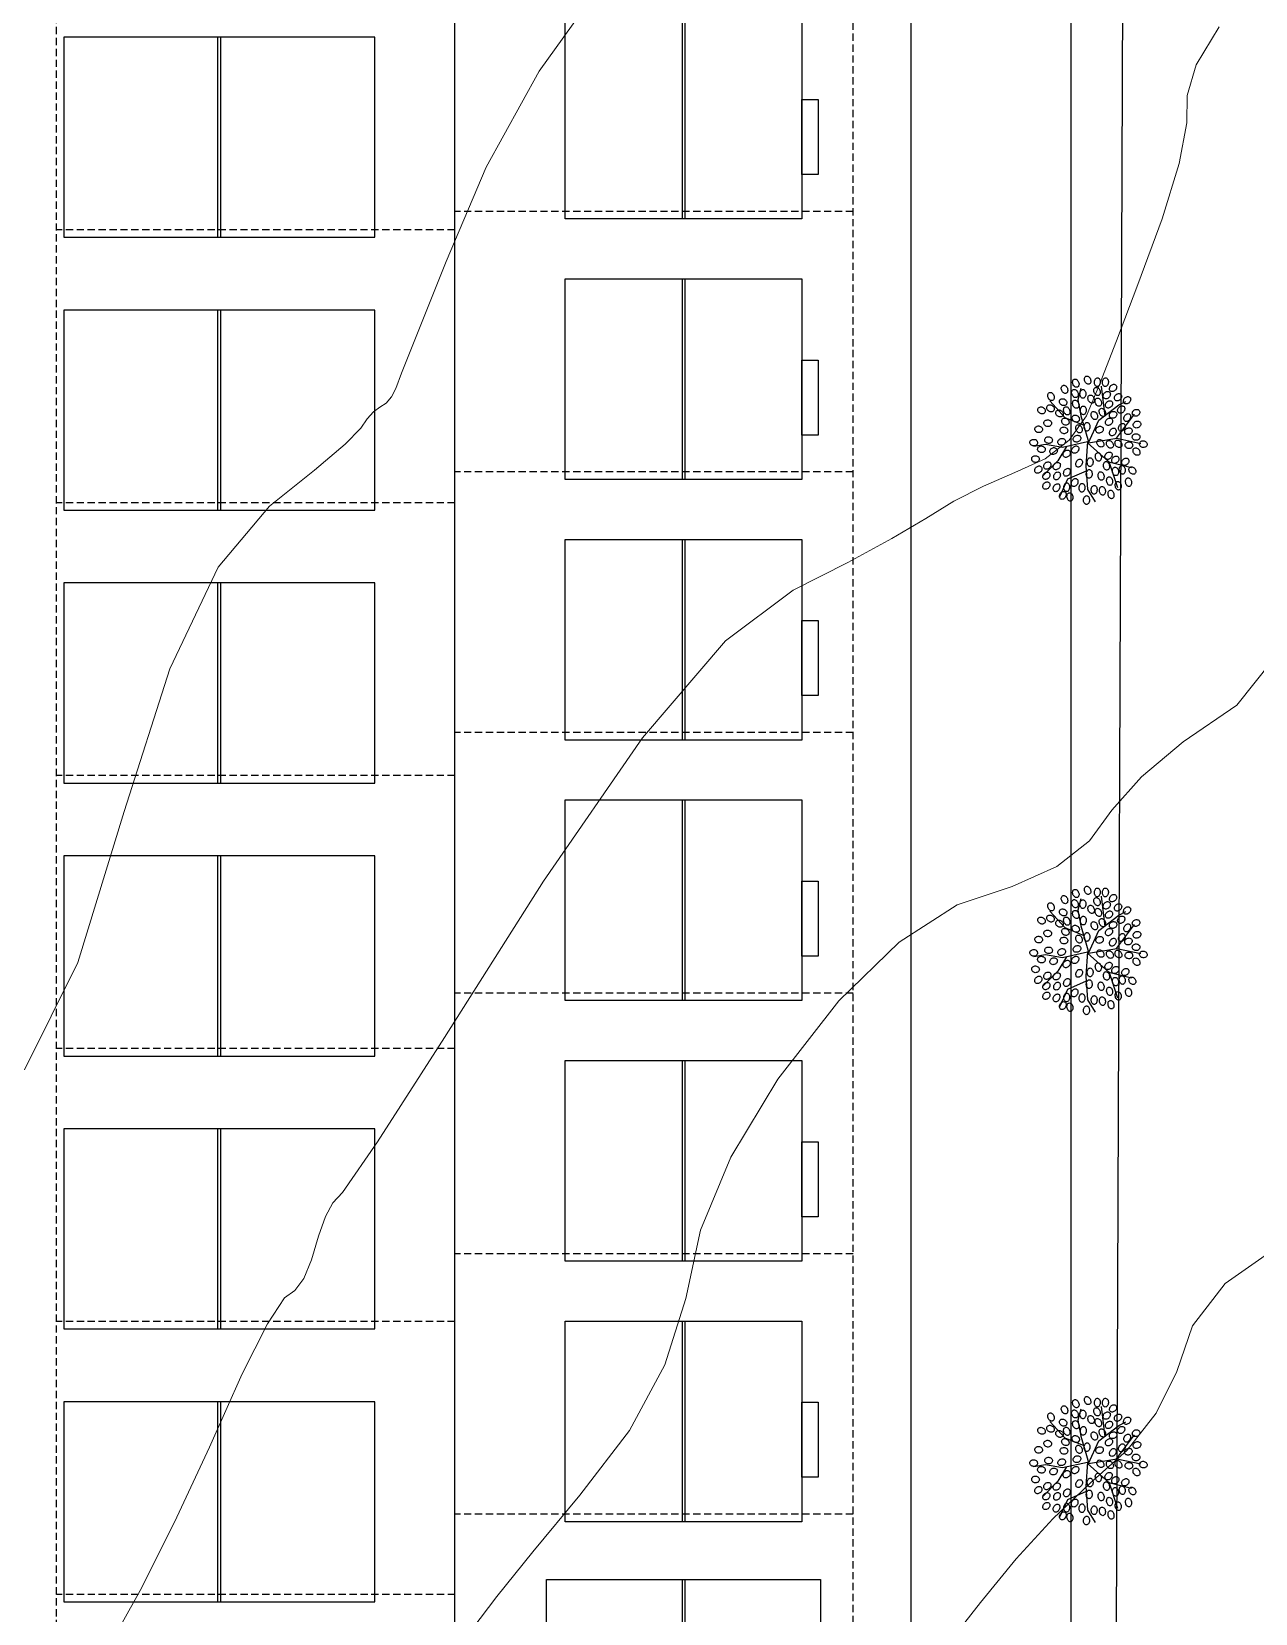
# Model space of a CAD drawing. Header units: inches. Extents: x 203 to 1065, y -1127 to 921.
# Drawn here: x 814.3 to 856.4, y 228.6 to 283 of the extents above; entities that cross this region are included whole.
import ezdxf

# ---------------------------------------------------------------- set-up
doc = ezdxf.new("R2010")
doc.units = ezdxf.units.IN
doc.header["$MEASUREMENT"] = 0
doc.linetypes.add('DASHED2', pattern=[0.375, 0.25, -0.125])
for name, color, linetype in [('calle', 3, 'Continuous'), ('Cumbreras', 140, 'Continuous'), ('CURVAS', 32, 'Continuous'), ('D2', 40, 'Continuous'), ('D3', 30, 'Continuous'), ('D4', 210, 'Continuous'), ('Vegetación', 102, 'Continuous')]:
    doc.layers.add(name, color=color, linetype=linetype)
doc.layers.add('Limite terrenos', color=2, linetype='DASHED2', transparency=0.4)

# ---------------------------------------------------------------- blocks, each defined once
blk = doc.blocks.new('A$C2B9729C7')
at = {"layer": 'Cumbreras'}
for p, q in [((-5.39, 0), (-5.39, 6.88)), ((-5.29, 0), (-5.29, 6.88))]:
    blk.add_line(p, q, dxfattribs=at)
at = {"layer": 'D3'}
blk.add_lwpolyline([(-10.682, 0), (0, 0), (0, 6.88), (-10.682, 6.88)], close=True, dxfattribs=at)
blk = doc.blocks.new('RB31')
for points in [[(-0.164, 0.426, 0.124565), (-0.155, 0.429, 0.105746), (-0.147, 0.437, 0.086824), (-0.143, 0.447, 0.076963), (-0.142, 0.46, 0.076963), (-0.144, 0.473, 0.086824), (-0.15, 0.483, 0.105746), (-0.159, 0.489, 0.124565), (-0.168, 0.491, 0.124565), (-0.177, 0.488, 0.105746), (-0.185, 0.481, 0.086824), (-0.19, 0.47, 0.076963), (-0.191, 0.457, 0.076963), (-0.188, 0.445, 0.086824), (-0.182, 0.435, 0.105746), (-0.174, 0.428, 0.124565)], [(-0.096, 0.426, 0.124565), (-0.087, 0.429, 0.105746), (-0.079, 0.437, 0.086824), (-0.074, 0.447, 0.076963), (-0.073, 0.46, 0.076963), (-0.076, 0.473, 0.086824), (-0.082, 0.483, 0.105746), (-0.091, 0.489, 0.124565), (-0.1, 0.491, 0.124565), (-0.109, 0.488, 0.105746), (-0.117, 0.481, 0.086824), (-0.121, 0.47, 0.076963), (-0.123, 0.457, 0.076963), (-0.12, 0.445, 0.086824), (-0.114, 0.435, 0.105746), (-0.105, 0.428, 0.124565)], [(-0.033, 0.447, 0.124565), (-0.024, 0.444, 0.105746), (-0.013, 0.445, 0.086824), (-0.003, 0.451, 0.076963), (0.005, 0.46, 0.076963), (0.01, 0.472, 0.086824), (0.011, 0.484, 0.105746), (0.008, 0.494, 0.124565), (0.002, 0.501, 0.124565), (-0.007, 0.504, 0.105746), (-0.018, 0.502, 0.086824), (-0.028, 0.497, 0.076963), (-0.037, 0.487, 0.076963), (-0.042, 0.475, 0.086824), (-0.043, 0.464, 0.105746), (-0.04, 0.453, 0.124565)], [(0.065, 0.424, 0.124565), (0.074, 0.421, 0.105746), (0.085, 0.422, 0.086824), (0.095, 0.428, 0.076963), (0.104, 0.438, 0.076963), (0.109, 0.449, 0.086824), (0.11, 0.461, 0.105746), (0.107, 0.471, 0.124565), (0.1, 0.478, 0.124565), (0.091, 0.481, 0.105746), (0.08, 0.48, 0.086824), (0.071, 0.474, 0.076963), (0.062, 0.464, 0.076963), (0.057, 0.453, 0.086824), (0.056, 0.441, 0.105746), (0.059, 0.431, 0.124565)], [(-0.321, 0.307, 0.124565), (-0.318, 0.316, 0.105746), (-0.32, 0.327, 0.086824), (-0.325, 0.337, 0.076963), (-0.335, 0.345, 0.076963), (-0.347, 0.351, 0.086824), (-0.358, 0.352, 0.105746), (-0.369, 0.348, 0.124565), (-0.376, 0.342, 0.124565), (-0.379, 0.333, 0.105746), (-0.377, 0.322, 0.086824), (-0.371, 0.312, 0.076963), (-0.362, 0.304, 0.076963), (-0.35, 0.298, 0.086824), (-0.339, 0.297, 0.105746), (-0.328, 0.301, 0.124565)], [(-0.245, 0.33, 0.124565), (-0.242, 0.339, 0.105746), (-0.244, 0.35, 0.086824), (-0.249, 0.36, 0.076963), (-0.259, 0.368, 0.076963), (-0.271, 0.373, 0.086824), (-0.282, 0.374, 0.105746), (-0.293, 0.371, 0.124565), (-0.3, 0.365, 0.124565), (-0.303, 0.356, 0.105746), (-0.301, 0.345, 0.086824), (-0.295, 0.335, 0.076963), (-0.286, 0.326, 0.076963), (-0.274, 0.321, 0.086824), (-0.263, 0.32, 0.105746), (-0.252, 0.323, 0.124565)], [(-0.203, 0.398, 0.124565), (-0.2, 0.407, 0.105746), (-0.202, 0.418, 0.086824), (-0.208, 0.428, 0.076963), (-0.217, 0.437, 0.076963), (-0.229, 0.442, 0.086824), (-0.24, 0.443, 0.105746), (-0.251, 0.44, 0.124565), (-0.258, 0.433, 0.124565), (-0.261, 0.424, 0.105746), (-0.259, 0.413, 0.086824), (-0.254, 0.403, 0.076963), (-0.244, 0.395, 0.076963), (-0.232, 0.39, 0.086824), (-0.221, 0.389, 0.105746), (-0.21, 0.392, 0.124565)], [(-0.15, 0.345, 0.124565), (-0.147, 0.354, 0.105746), (-0.149, 0.365, 0.086824), (-0.154, 0.375, 0.076963), (-0.164, 0.383, 0.076963), (-0.176, 0.389, 0.086824), (-0.187, 0.39, 0.105746), (-0.198, 0.386, 0.124565), (-0.205, 0.38, 0.124565), (-0.208, 0.371, 0.105746), (-0.206, 0.36, 0.086824), (-0.2, 0.35, 0.076963), (-0.191, 0.342, 0.076963), (-0.179, 0.336, 0.086824), (-0.168, 0.335, 0.105746), (-0.157, 0.339, 0.124565)], [(-0.113, 0.363, 0.124565), (-0.104, 0.36, 0.105746), (-0.093, 0.361, 0.086824), (-0.083, 0.367, 0.076963), (-0.075, 0.377, 0.076963), (-0.069, 0.389, 0.086824), (-0.068, 0.4, 0.105746), (-0.072, 0.411, 0.124565), (-0.078, 0.417, 0.124565), (-0.087, 0.42, 0.105746), (-0.098, 0.419, 0.086824), (-0.108, 0.413, 0.076963), (-0.116, 0.404, 0.076963), (-0.122, 0.392, 0.086824), (-0.123, 0.38, 0.105746), (-0.119, 0.37, 0.124565)], [(-0.064, 0.306, 0.124565), (-0.055, 0.303, 0.105746), (-0.044, 0.305, 0.086824), (-0.034, 0.31, 0.076963), (-0.025, 0.32, 0.076963), (-0.02, 0.332, 0.086824), (-0.019, 0.343, 0.105746), (-0.022, 0.354, 0.124565), (-0.029, 0.36, 0.124565), (-0.038, 0.363, 0.105746), (-0.049, 0.362, 0.086824), (-0.059, 0.356, 0.076963), (-0.067, 0.347, 0.076963), (-0.072, 0.335, 0.086824), (-0.073, 0.323, 0.105746), (-0.07, 0.313, 0.124565)], [(0.025, 0.339, 0.124565), (0.034, 0.342, 0.105746), (0.042, 0.35, 0.086824), (0.047, 0.36, 0.076963), (0.048, 0.373, 0.076963), (0.045, 0.385, 0.086824), (0.04, 0.395, 0.105746), (0.031, 0.402, 0.124565), (0.022, 0.404, 0.124565), (0.013, 0.401, 0.105746), (0.005, 0.393, 0.086824), (0, 0.383, 0.076963), (-0.001, 0.37, 0.076963), (0.001, 0.357, 0.086824), (0.007, 0.348, 0.105746), (0.016, 0.341, 0.124565)], [(0.073, 0.348, 0.124565), (0.082, 0.345, 0.105746), (0.093, 0.346, 0.086824), (0.103, 0.352, 0.076963), (0.111, 0.362, 0.076963), (0.117, 0.373, 0.086824), (0.118, 0.385, 0.105746), (0.114, 0.395, 0.124565), (0.108, 0.402, 0.124565), (0.099, 0.405, 0.105746), (0.088, 0.404, 0.086824), (0.078, 0.398, 0.076963), (0.07, 0.388, 0.076963), (0.064, 0.377, 0.086824), (0.063, 0.365, 0.105746), (0.067, 0.355, 0.124565)], [(0.16, 0.378, 0.124565), (0.169, 0.375, 0.105746), (0.18, 0.377, 0.086824), (0.19, 0.382, 0.076963), (0.199, 0.392, 0.076963), (0.204, 0.404, 0.086824), (0.205, 0.415, 0.105746), (0.202, 0.426, 0.124565), (0.195, 0.433, 0.124565), (0.186, 0.436, 0.105746), (0.175, 0.434, 0.086824), (0.165, 0.428, 0.076963), (0.157, 0.419, 0.076963), (0.152, 0.407, 0.086824), (0.151, 0.396, 0.105746), (0.154, 0.385, 0.124565)], [(0.274, 0.325, 0.124565), (0.283, 0.322, 0.105746), (0.294, 0.323, 0.086824), (0.304, 0.329, 0.076963), (0.313, 0.339, 0.076963), (0.318, 0.351, 0.086824), (0.319, 0.362, 0.105746), (0.316, 0.373, 0.124565), (0.309, 0.379, 0.124565), (0.3, 0.382, 0.105746), (0.289, 0.381, 0.086824), (0.279, 0.375, 0.076963), (0.271, 0.366, 0.076963), (0.266, 0.354, 0.086824), (0.265, 0.342, 0.105746), (0.268, 0.332, 0.124565)], [(-0.393, 0.224, 0.124565), (-0.393, 0.233, 0.105746), (-0.398, 0.243, 0.086824), (-0.406, 0.251, 0.076963), (-0.418, 0.256, 0.076963), (-0.431, 0.257, 0.086824), (-0.442, 0.255, 0.105746), (-0.451, 0.248, 0.124565), (-0.456, 0.24, 0.124565), (-0.456, 0.231, 0.105746), (-0.451, 0.221, 0.086824), (-0.443, 0.213, 0.076963), (-0.431, 0.208, 0.076963), (-0.418, 0.207, 0.086824), (-0.407, 0.209, 0.105746), (-0.398, 0.216, 0.124565)], [(-0.272, 0.239, 0.124565), (-0.269, 0.248, 0.105746), (-0.27, 0.259, 0.086824), (-0.276, 0.268, 0.076963), (-0.286, 0.277, 0.076963), (-0.297, 0.282, 0.086824), (-0.309, 0.283, 0.105746), (-0.319, 0.28, 0.124565), (-0.326, 0.274, 0.124565), (-0.329, 0.265, 0.105746), (-0.328, 0.254, 0.086824), (-0.322, 0.244, 0.076963), (-0.312, 0.235, 0.076963), (-0.301, 0.23, 0.086824), (-0.289, 0.229, 0.105746), (-0.279, 0.232, 0.124565)], [(-0.2, 0.209, 0.124565), (-0.2, 0.218, 0.105746), (-0.204, 0.228, 0.086824), (-0.213, 0.236, 0.076963), (-0.225, 0.241, 0.076963), (-0.237, 0.242, 0.086824), (-0.249, 0.24, 0.105746), (-0.258, 0.233, 0.124565), (-0.262, 0.225, 0.124565), (-0.262, 0.216, 0.105746), (-0.257, 0.206, 0.086824), (-0.249, 0.198, 0.076963), (-0.237, 0.193, 0.076963), (-0.224, 0.192, 0.086824), (-0.213, 0.194, 0.105746), (-0.204, 0.2, 0.124565)], [(-0.169, 0.277, 0.124565), (-0.166, 0.286, 0.105746), (-0.168, 0.297, 0.086824), (-0.173, 0.306, 0.076963), (-0.183, 0.315, 0.076963), (-0.195, 0.32, 0.086824), (-0.206, 0.321, 0.105746), (-0.217, 0.318, 0.124565), (-0.224, 0.312, 0.124565), (-0.227, 0.303, 0.105746), (-0.225, 0.292, 0.086824), (-0.219, 0.282, 0.076963), (-0.21, 0.273, 0.076963), (-0.198, 0.268, 0.086824), (-0.187, 0.267, 0.105746), (-0.176, 0.27, 0.124565)], [(-0.159, 0.207, 0.124565), (-0.15, 0.204, 0.105746), (-0.139, 0.206, 0.086824), (-0.129, 0.211, 0.076963), (-0.12, 0.221, 0.076963), (-0.115, 0.233, 0.086824), (-0.114, 0.244, 0.105746), (-0.117, 0.255, 0.124565), (-0.124, 0.262, 0.124565), (-0.133, 0.265, 0.105746), (-0.143, 0.263, 0.086824), (-0.153, 0.257, 0.076963), (-0.162, 0.248, 0.076963), (-0.167, 0.236, 0.086824), (-0.168, 0.225, 0.105746), (-0.165, 0.214, 0.124565)], [(-0.124, 0.283, 0.124565), (-0.115, 0.28, 0.105746), (-0.104, 0.282, 0.086824), (-0.095, 0.287, 0.076963), (-0.086, 0.297, 0.076963), (-0.081, 0.309, 0.086824), (-0.08, 0.32, 0.105746), (-0.083, 0.331, 0.124565), (-0.089, 0.338, 0.124565), (-0.098, 0.341, 0.105746), (-0.109, 0.339, 0.086824), (-0.119, 0.333, 0.076963), (-0.128, 0.324, 0.076963), (-0.133, 0.312, 0.086824), (-0.134, 0.301, 0.105746), (-0.131, 0.29, 0.124565)], [(-0.09, 0.184, 0.124565), (-0.081, 0.181, 0.105746), (-0.07, 0.183, 0.086824), (-0.06, 0.189, 0.076963), (-0.052, 0.198, 0.076963), (-0.047, 0.21, 0.086824), (-0.046, 0.221, 0.105746), (-0.049, 0.232, 0.124565), (-0.055, 0.239, 0.124565), (-0.064, 0.242, 0.105746), (-0.075, 0.24, 0.086824), (-0.085, 0.235, 0.076963), (-0.094, 0.225, 0.076963), (-0.099, 0.213, 0.086824), (-0.1, 0.202, 0.105746), (-0.097, 0.191, 0.124565)], [(0.022, 0.218, 0.124565), (0.031, 0.22, 0.105746), (0.039, 0.228, 0.086824), (0.043, 0.238, 0.076963), (0.044, 0.251, 0.076963), (0.042, 0.264, 0.086824), (0.036, 0.274, 0.105746), (0.027, 0.28, 0.124565), (0.018, 0.282, 0.124565), (0.009, 0.279, 0.105746), (0.001, 0.272, 0.086824), (-0.004, 0.261, 0.076963), (-0.005, 0.248, 0.076963), (-0.002, 0.236, 0.086824), (0.004, 0.226, 0.105746), (0.012, 0.219, 0.124565)], [(0.065, 0.268, 0.124565), (0.074, 0.265, 0.105746), (0.085, 0.267, 0.086824), (0.095, 0.272, 0.076963), (0.104, 0.282, 0.076963), (0.109, 0.294, 0.086824), (0.11, 0.305, 0.105746), (0.107, 0.316, 0.124565), (0.1, 0.322, 0.124565), (0.091, 0.325, 0.105746), (0.08, 0.324, 0.086824), (0.071, 0.318, 0.076963), (0.062, 0.309, 0.076963), (0.057, 0.297, 0.086824), (0.056, 0.285, 0.105746), (0.059, 0.275, 0.124565)], [(0.141, 0.219, 0.124565), (0.15, 0.216, 0.105746), (0.161, 0.217, 0.086824), (0.171, 0.223, 0.076963), (0.18, 0.232, 0.076963), (0.185, 0.244, 0.086824), (0.186, 0.256, 0.105746), (0.183, 0.266, 0.124565), (0.176, 0.273, 0.124565), (0.167, 0.276, 0.105746), (0.156, 0.275, 0.086824), (0.146, 0.269, 0.076963), (0.138, 0.259, 0.076963), (0.133, 0.247, 0.086824), (0.132, 0.236, 0.105746), (0.135, 0.225, 0.124565)], [(0.16, 0.299, 0.124565), (0.165, 0.291, 0.105746), (0.175, 0.286, 0.086824), (0.186, 0.285, 0.076963), (0.199, 0.287, 0.076963), (0.21, 0.294, 0.086824), (0.218, 0.303, 0.105746), (0.221, 0.313, 0.124565), (0.22, 0.322, 0.124565), (0.215, 0.33, 0.105746), (0.205, 0.335, 0.086824), (0.193, 0.336, 0.076963), (0.181, 0.334, 0.076963), (0.17, 0.327, 0.086824), (0.162, 0.319, 0.105746), (0.159, 0.308, 0.124565)], [(0.19, 0.215, 0.124565), (0.196, 0.208, 0.105746), (0.205, 0.202, 0.086824), (0.217, 0.201, 0.076963), (0.229, 0.204, 0.076963), (0.24, 0.21, 0.086824), (0.248, 0.219, 0.105746), (0.252, 0.229, 0.124565), (0.25, 0.239, 0.124565), (0.245, 0.246, 0.105746), (0.235, 0.252, 0.086824), (0.224, 0.253, 0.076963), (0.211, 0.25, 0.076963), (0.2, 0.244, 0.086824), (0.193, 0.235, 0.105746), (0.189, 0.225, 0.124565)], [(0.266, 0.253, 0.124565), (0.272, 0.246, 0.105746), (0.281, 0.24, 0.086824), (0.293, 0.239, 0.076963), (0.305, 0.242, 0.076963), (0.316, 0.248, 0.086824), (0.324, 0.257, 0.105746), (0.327, 0.267, 0.124565), (0.326, 0.277, 0.124565), (0.321, 0.284, 0.105746), (0.311, 0.29, 0.086824), (0.3, 0.291, 0.076963), (0.287, 0.288, 0.076963), (0.276, 0.282, 0.086824), (0.269, 0.273, 0.105746), (0.265, 0.263, 0.124565)], [(0.342, 0.238, 0.124565), (0.348, 0.23, 0.105746), (0.357, 0.225, 0.086824), (0.369, 0.224, 0.076963), (0.381, 0.227, 0.076963), (0.392, 0.233, 0.086824), (0.4, 0.242, 0.105746), (0.403, 0.252, 0.124565), (0.402, 0.262, 0.124565), (0.397, 0.269, 0.105746), (0.387, 0.274, 0.086824), (0.376, 0.276, 0.076963), (0.363, 0.273, 0.076963), (0.352, 0.266, 0.086824), (0.344, 0.258, 0.105746), (0.341, 0.247, 0.124565)], [(-0.401, 0.137, 0.124565), (-0.401, 0.146, 0.105746), (-0.406, 0.156, 0.086824), (-0.414, 0.164, 0.076963), (-0.426, 0.169, 0.076963), (-0.439, 0.17, 0.086824), (-0.45, 0.167, 0.105746), (-0.459, 0.161, 0.124565), (-0.463, 0.153, 0.124565), (-0.463, 0.143, 0.105746), (-0.459, 0.134, 0.086824), (-0.45, 0.126, 0.076963), (-0.438, 0.121, 0.076963), (-0.426, 0.119, 0.086824), (-0.414, 0.122, 0.105746), (-0.405, 0.128, 0.124565)], [(-0.329, 0.087, 0.124565), (-0.329, 0.097, 0.105746), (-0.333, 0.107, 0.086824), (-0.342, 0.114, 0.076963), (-0.354, 0.119, 0.076963), (-0.366, 0.121, 0.086824), (-0.378, 0.118, 0.105746), (-0.387, 0.112, 0.124565), (-0.391, 0.104, 0.124565), (-0.391, 0.094, 0.105746), (-0.386, 0.084, 0.086824), (-0.378, 0.076, 0.076963), (-0.366, 0.071, 0.076963), (-0.353, 0.07, 0.086824), (-0.342, 0.073, 0.105746), (-0.333, 0.079, 0.124565)], [(-0.329, 0.171, 0.124565), (-0.324, 0.179, 0.105746), (-0.322, 0.189, 0.086824), (-0.324, 0.201, 0.076963), (-0.331, 0.212, 0.076963), (-0.34, 0.22, 0.086824), (-0.351, 0.225, 0.105746), (-0.362, 0.225, 0.124565), (-0.37, 0.221, 0.124565), (-0.376, 0.213, 0.105746), (-0.378, 0.203, 0.086824), (-0.375, 0.191, 0.076963), (-0.369, 0.18, 0.076963), (-0.359, 0.172, 0.086824), (-0.349, 0.167, 0.105746), (-0.338, 0.167, 0.124565)], [(-0.284, 0.099, 0.124565), (-0.278, 0.106, 0.105746), (-0.276, 0.117, 0.086824), (-0.278, 0.128, 0.076963), (-0.285, 0.14, 0.076963), (-0.295, 0.148, 0.086824), (-0.305, 0.153, 0.105746), (-0.316, 0.153, 0.124565), (-0.325, 0.149, 0.124565), (-0.33, 0.141, 0.105746), (-0.332, 0.13, 0.086824), (-0.33, 0.119, 0.076963), (-0.323, 0.108, 0.076963), (-0.314, 0.1, 0.086824), (-0.303, 0.095, 0.105746), (-0.292, 0.095, 0.124565)], [(-0.208, 0.065, 0.124565), (-0.202, 0.072, 0.105746), (-0.2, 0.083, 0.086824), (-0.203, 0.094, 0.076963), (-0.209, 0.105, 0.076963), (-0.219, 0.114, 0.086824), (-0.229, 0.118, 0.105746), (-0.24, 0.119, 0.124565), (-0.249, 0.115, 0.124565), (-0.254, 0.107, 0.105746), (-0.256, 0.096, 0.086824), (-0.254, 0.085, 0.076963), (-0.247, 0.074, 0.076963), (-0.238, 0.065, 0.086824), (-0.227, 0.061, 0.105746), (-0.216, 0.061, 0.124565)], [(-0.169, 0.148, 0.124565), (-0.166, 0.156, 0.105746), (-0.168, 0.167, 0.086824), (-0.173, 0.177, 0.076963), (-0.183, 0.186, 0.076963), (-0.195, 0.191, 0.086824), (-0.206, 0.192, 0.105746), (-0.217, 0.189, 0.124565), (-0.224, 0.182, 0.124565), (-0.227, 0.173, 0.105746), (-0.225, 0.163, 0.086824), (-0.219, 0.153, 0.076963), (-0.21, 0.144, 0.076963), (-0.198, 0.139, 0.086824), (-0.187, 0.138, 0.105746), (-0.176, 0.141, 0.124565)], [(-0.086, 0.099, 0.124565), (-0.086, 0.108, 0.105746), (-0.09, 0.118, 0.086824), (-0.099, 0.126, 0.076963), (-0.111, 0.131, 0.076963), (-0.124, 0.132, 0.086824), (-0.135, 0.129, 0.105746), (-0.144, 0.123, 0.124565), (-0.148, 0.115, 0.124565), (-0.148, 0.105, 0.105746), (-0.144, 0.096, 0.086824), (-0.135, 0.088, 0.076963), (-0.123, 0.083, 0.076963), (-0.11, 0.081, 0.086824), (-0.099, 0.084, 0.105746), (-0.09, 0.09, 0.124565)], [(-0.009, 0.096, 0.124565), (0, 0.099, 0.105746), (0.008, 0.107, 0.086824), (0.013, 0.117, 0.076963), (0.014, 0.13, 0.076963), (0.011, 0.142, 0.086824), (0.005, 0.152, 0.105746), (-0.003, 0.159, 0.124565), (-0.013, 0.161, 0.124565), (-0.022, 0.158, 0.105746), (-0.029, 0.15, 0.086824), (-0.034, 0.14, 0.076963), (-0.035, 0.127, 0.076963), (-0.033, 0.114, 0.086824), (-0.027, 0.104, 0.105746), (-0.018, 0.098, 0.124565)], [(0.039, 0.086, 0.124565), (0.048, 0.083, 0.105746), (0.059, 0.084, 0.086824), (0.069, 0.09, 0.076963), (0.077, 0.1, 0.076963), (0.082, 0.111, 0.086824), (0.083, 0.123, 0.105746), (0.08, 0.133, 0.124565), (0.074, 0.14, 0.124565), (0.065, 0.143, 0.105746), (0.054, 0.142, 0.086824), (0.044, 0.136, 0.076963), (0.035, 0.126, 0.076963), (0.03, 0.114, 0.086824), (0.029, 0.103, 0.105746), (0.032, 0.093, 0.124565)], [(0.054, 0.177, 0.124565), (0.059, 0.17, 0.105746), (0.069, 0.164, 0.086824), (0.08, 0.163, 0.076963), (0.093, 0.166, 0.076963), (0.104, 0.172, 0.086824), (0.111, 0.181, 0.105746), (0.115, 0.191, 0.124565), (0.114, 0.201, 0.124565), (0.108, 0.208, 0.105746), (0.099, 0.214, 0.086824), (0.087, 0.215, 0.076963), (0.075, 0.212, 0.076963), (0.063, 0.206, 0.086824), (0.056, 0.197, 0.105746), (0.052, 0.187, 0.124565)], [(0.141, 0.154, 0.124565), (0.146, 0.147, 0.105746), (0.156, 0.142, 0.086824), (0.167, 0.14, 0.076963), (0.18, 0.143, 0.076963), (0.191, 0.15, 0.086824), (0.199, 0.158, 0.105746), (0.202, 0.169, 0.124565), (0.201, 0.178, 0.124565), (0.196, 0.186, 0.105746), (0.186, 0.191, 0.086824), (0.174, 0.192, 0.076963), (0.162, 0.189, 0.076963), (0.151, 0.183, 0.086824), (0.143, 0.174, 0.105746), (0.14, 0.164, 0.124565)], [(0.151, 0.1, 0.124565), (0.154, 0.091, 0.105746), (0.161, 0.083, 0.086824), (0.172, 0.078, 0.076963), (0.184, 0.077, 0.076963), (0.197, 0.08, 0.086824), (0.207, 0.086, 0.105746), (0.213, 0.094, 0.124565), (0.215, 0.104, 0.124565), (0.212, 0.113, 0.105746), (0.205, 0.121, 0.086824), (0.194, 0.125, 0.076963), (0.181, 0.127, 0.076963), (0.169, 0.124, 0.086824), (0.159, 0.118, 0.105746), (0.152, 0.109, 0.124565)], [(0.287, 0.153, 0.124565), (0.29, 0.144, 0.105746), (0.298, 0.136, 0.086824), (0.308, 0.131, 0.076963), (0.321, 0.13, 0.076963), (0.334, 0.133, 0.086824), (0.343, 0.139, 0.105746), (0.35, 0.148, 0.124565), (0.352, 0.157, 0.124565), (0.349, 0.166, 0.105746), (0.341, 0.174, 0.086824), (0.331, 0.178, 0.076963), (0.318, 0.18, 0.076963), (0.306, 0.177, 0.086824), (0.296, 0.171, 0.105746), (0.289, 0.162, 0.124565)], [(0.363, 0.107, 0.124565), (0.366, 0.099, 0.105746), (0.374, 0.091, 0.086824), (0.384, 0.086, 0.076963), (0.397, 0.085, 0.076963), (0.41, 0.087, 0.086824), (0.419, 0.093, 0.105746), (0.426, 0.102, 0.124565), (0.428, 0.111, 0.124565), (0.425, 0.12, 0.105746), (0.417, 0.128, 0.086824), (0.407, 0.133, 0.076963), (0.394, 0.134, 0.076963), (0.381, 0.131, 0.086824), (0.372, 0.126, 0.105746), (0.365, 0.117, 0.124565)], [(-0.453, 0.001, 0.124565), (-0.456, 0.01, 0.105746), (-0.463, 0.018, 0.086824), (-0.474, 0.023, 0.076963), (-0.487, 0.024, 0.076963), (-0.499, 0.021, 0.086824), (-0.509, 0.015, 0.105746), (-0.516, 0.007, 0.124565), (-0.517, -0.003, 0.124565), (-0.515, -0.012, 0.105746), (-0.507, -0.02, 0.086824), (-0.497, -0.024, 0.076963), (-0.484, -0.025, 0.076963), (-0.471, -0.023, 0.086824), (-0.461, -0.017, 0.105746), (-0.455, -0.008, 0.124565)], [(-0.392, 0.054, 0.124565), (-0.395, 0.063, 0.105746), (-0.403, 0.071, 0.086824), (-0.413, 0.076, 0.076963), (-0.426, 0.077, 0.076963), (-0.438, 0.074, 0.086824), (-0.448, 0.069, 0.105746), (-0.455, 0.06, 0.124565), (-0.457, 0.051, 0.124565), (-0.454, 0.042, 0.105746), (-0.446, 0.034, 0.086824), (-0.436, 0.029, 0.076963), (-0.423, 0.028, 0.076963), (-0.41, 0.03, 0.086824), (-0.401, 0.036, 0.105746), (-0.394, 0.045, 0.124565)], [(-0.331, -0.006, 0.124565), (-0.334, 0.003, 0.105746), (-0.342, 0.01, 0.086824), (-0.352, 0.015, 0.076963), (-0.365, 0.016, 0.076963), (-0.378, 0.014, 0.086824), (-0.388, 0.008, 0.105746), (-0.394, -0.001, 0.124565), (-0.396, -0.01, 0.124565), (-0.393, -0.019, 0.105746), (-0.386, -0.027, 0.086824), (-0.375, -0.032, 0.076963), (-0.362, -0.033, 0.076963), (-0.35, -0.03, 0.086824), (-0.34, -0.024, 0.105746), (-0.333, -0.016, 0.124565)], [(-0.251, 0.022, 0.124565), (-0.258, 0.028, 0.105746), (-0.269, 0.03, 0.086824), (-0.28, 0.028, 0.076963), (-0.291, 0.021, 0.076963), (-0.3, 0.011, 0.086824), (-0.305, 0.001, 0.105746), (-0.305, -0.01, 0.124565), (-0.301, -0.019, 0.124565), (-0.293, -0.024, 0.105746), (-0.282, -0.026, 0.086824), (-0.271, -0.024, 0.076963), (-0.26, -0.017, 0.076963), (-0.251, -0.008, 0.086824), (-0.247, 0.003, 0.105746), (-0.247, 0.014, 0.124565)], [(-0.179, 0.019, 0.124565), (-0.186, 0.024, 0.105746), (-0.197, 0.026, 0.086824), (-0.208, 0.024, 0.076963), (-0.219, 0.017, 0.076963), (-0.228, 0.008, 0.086824), (-0.232, -0.003, 0.105746), (-0.233, -0.014, 0.124565), (-0.229, -0.022, 0.124565), (-0.221, -0.028, 0.105746), (-0.21, -0.03, 0.086824), (-0.199, -0.028, 0.076963), (-0.188, -0.021, 0.076963), (-0.179, -0.011, 0.086824), (-0.175, -0.001, 0.105746), (-0.175, 0.01, 0.124565)], [(-0.099, 0.026, 0.124565), (-0.106, 0.032, 0.105746), (-0.117, 0.034, 0.086824), (-0.129, 0.031, 0.076963), (-0.14, 0.025, 0.076963), (-0.148, 0.015, 0.086824), (-0.153, 0.005, 0.105746), (-0.153, -0.006, 0.124565), (-0.149, -0.015, 0.124565), (-0.141, -0.02, 0.105746), (-0.13, -0.022, 0.086824), (-0.119, -0.02, 0.076963), (-0.108, -0.013, 0.076963), (-0.1, -0.004, 0.086824), (-0.095, 0.007, 0.105746), (-0.095, 0.018, 0.124565)], [(0.042, 0.048, 0.124565), (0.042, 0.039, 0.105746), (0.046, 0.029, 0.086824), (0.055, 0.021, 0.076963), (0.067, 0.016, 0.076963), (0.079, 0.015, 0.086824), (0.091, 0.017, 0.105746), (0.1, 0.023, 0.124565), (0.104, 0.032, 0.124565), (0.104, 0.041, 0.105746), (0.099, 0.051, 0.086824), (0.091, 0.059, 0.076963), (0.079, 0.064, 0.076963), (0.066, 0.065, 0.086824), (0.055, 0.063, 0.105746), (0.046, 0.056, 0.124565)], [(0.171, 0.025, 0.124565), (0.171, 0.016, 0.105746), (0.175, 0.006, 0.086824), (0.184, -0.002, 0.076963), (0.196, -0.007, 0.076963), (0.208, -0.008, 0.086824), (0.22, -0.006, 0.105746), (0.229, 0.001, 0.124565), (0.233, 0.009, 0.124565), (0.233, 0.018, 0.105746), (0.228, 0.028, 0.086824), (0.22, 0.036, 0.076963), (0.208, 0.041, 0.076963), (0.195, 0.042, 0.086824), (0.184, 0.04, 0.105746), (0.175, 0.034, 0.124565)], [(0.28, 0.028, 0.124565), (0.283, 0.019, 0.105746), (0.29, 0.011, 0.086824), (0.301, 0.006, 0.076963), (0.313, 0.005, 0.076963), (0.326, 0.008, 0.086824), (0.336, 0.014, 0.105746), (0.343, 0.022, 0.124565), (0.344, 0.032, 0.124565), (0.341, 0.041, 0.105746), (0.334, 0.048, 0.086824), (0.323, 0.053, 0.076963), (0.311, 0.054, 0.076963), (0.298, 0.052, 0.086824), (0.288, 0.046, 0.105746), (0.282, 0.037, 0.124565)], [(0.405, 0.009, 0.124565), (0.408, 0, 0.105746), (0.416, -0.008, 0.086824), (0.426, -0.013, 0.076963), (0.439, -0.014, 0.076963), (0.451, -0.011, 0.086824), (0.461, -0.005, 0.105746), (0.468, 0.003, 0.124565), (0.47, 0.013, 0.124565), (0.467, 0.022, 0.105746), (0.459, 0.029, 0.086824), (0.449, 0.034, 0.076963), (0.436, 0.035, 0.076963), (0.423, 0.033, 0.086824), (0.413, 0.027, 0.105746), (0.407, 0.018, 0.124565)], [(-0.403, -0.035, 0.124565), (-0.41, -0.029, 0.105746), (-0.421, -0.027, 0.086824), (-0.432, -0.029, 0.076963), (-0.443, -0.036, 0.076963), (-0.452, -0.046, 0.086824), (-0.456, -0.056, 0.105746), (-0.457, -0.067, 0.124565), (-0.453, -0.076, 0.124565), (-0.445, -0.081, 0.105746), (-0.434, -0.083, 0.086824), (-0.423, -0.081, 0.076963), (-0.412, -0.074, 0.076963), (-0.403, -0.065, 0.086824), (-0.399, -0.054, 0.105746), (-0.399, -0.043, 0.124565)], [(-0.306, -0.149, 0.124565), (-0.303, -0.14, 0.105746), (-0.304, -0.129, 0.086824), (-0.31, -0.119, 0.076963), (-0.32, -0.11, 0.076963), (-0.332, -0.105, 0.086824), (-0.343, -0.104, 0.105746), (-0.353, -0.107, 0.124565), (-0.36, -0.114, 0.124565), (-0.363, -0.123, 0.105746), (-0.362, -0.134, 0.086824), (-0.356, -0.144, 0.076963), (-0.346, -0.152, 0.076963), (-0.335, -0.157, 0.086824), (-0.323, -0.158, 0.105746), (-0.313, -0.155, 0.124565)], [(-0.222, -0.133, 0.124565), (-0.219, -0.125, 0.105746), (-0.221, -0.114, 0.086824), (-0.227, -0.104, 0.076963), (-0.236, -0.095, 0.076963), (-0.248, -0.09, 0.086824), (-0.259, -0.089, 0.105746), (-0.27, -0.092, 0.124565), (-0.277, -0.099, 0.124565), (-0.28, -0.108, 0.105746), (-0.278, -0.118, 0.086824), (-0.273, -0.128, 0.076963), (-0.263, -0.137, 0.076963), (-0.251, -0.142, 0.086824), (-0.24, -0.143, 0.105746), (-0.229, -0.14, 0.124565)], [(-0.165, -0.103, 0.124565), (-0.162, -0.094, 0.105746), (-0.164, -0.083, 0.086824), (-0.17, -0.073, 0.076963), (-0.179, -0.065, 0.076963), (-0.191, -0.06, 0.086824), (-0.202, -0.059, 0.105746), (-0.213, -0.062, 0.124565), (-0.22, -0.068, 0.124565), (-0.223, -0.077, 0.105746), (-0.221, -0.088, 0.086824), (-0.216, -0.098, 0.076963), (-0.206, -0.107, 0.076963), (-0.194, -0.112, 0.086824), (-0.183, -0.113, 0.105746), (-0.172, -0.11, 0.124565)], [(-0.099, -0.064, 0.124565), (-0.108, -0.064, 0.105746), (-0.118, -0.069, 0.086824), (-0.126, -0.078, 0.076963), (-0.131, -0.089, 0.076963), (-0.132, -0.102, 0.086824), (-0.129, -0.113, 0.105746), (-0.123, -0.122, 0.124565), (-0.115, -0.127, 0.124565), (-0.105, -0.127, 0.105746), (-0.096, -0.122, 0.086824), (-0.088, -0.114, 0.076963), (-0.083, -0.102, 0.076963), (-0.081, -0.089, 0.086824), (-0.084, -0.078, 0.105746), (-0.09, -0.069, 0.124565)], [(-0.039, -0.101, 0.124565), (-0.048, -0.104, 0.105746), (-0.056, -0.112, 0.086824), (-0.061, -0.122, 0.076963), (-0.062, -0.135, 0.076963), (-0.059, -0.148, 0.086824), (-0.053, -0.157, 0.105746), (-0.045, -0.164, 0.124565), (-0.035, -0.166, 0.124565), (-0.026, -0.163, 0.105746), (-0.018, -0.155, 0.086824), (-0.014, -0.145, 0.076963), (-0.013, -0.132, 0.076963), (-0.015, -0.12, 0.086824), (-0.021, -0.11, 0.105746), (-0.03, -0.103, 0.124565)], [(0.035, -0.116, 0.124565), (0.029, -0.123, 0.105746), (0.027, -0.134, 0.086824), (0.029, -0.145, 0.076963), (0.036, -0.156, 0.076963), (0.046, -0.165, 0.086824), (0.056, -0.169, 0.105746), (0.067, -0.17, 0.124565), (0.076, -0.166, 0.124565), (0.081, -0.158, 0.105746), (0.083, -0.147, 0.086824), (0.081, -0.136, 0.076963), (0.074, -0.125, 0.076963), (0.065, -0.116, 0.086824), (0.054, -0.112, 0.105746), (0.043, -0.112, 0.124565)], [(0.061, -0.024, 0.124565), (0.058, -0.033, 0.105746), (0.059, -0.044, 0.086824), (0.065, -0.053, 0.076963), (0.074, -0.062, 0.076963), (0.086, -0.067, 0.086824), (0.098, -0.068, 0.105746), (0.108, -0.065, 0.124565), (0.115, -0.059, 0.124565), (0.118, -0.05, 0.105746), (0.117, -0.039, 0.086824), (0.111, -0.029, 0.076963), (0.101, -0.02, 0.076963), (0.089, -0.015, 0.086824), (0.078, -0.014, 0.105746), (0.067, -0.017, 0.124565)], [(0.133, -0.054, 0.124565), (0.13, -0.063, 0.105746), (0.131, -0.074, 0.086824), (0.137, -0.084, 0.076963), (0.147, -0.092, 0.076963), (0.158, -0.098, 0.086824), (0.17, -0.099, 0.105746), (0.18, -0.095, 0.124565), (0.187, -0.089, 0.124565), (0.19, -0.08, 0.105746), (0.189, -0.069, 0.086824), (0.183, -0.059, 0.076963), (0.173, -0.051, 0.076963), (0.162, -0.045, 0.086824), (0.15, -0.044, 0.105746), (0.14, -0.048, 0.124565)], [(0.239, -0.043, 0.124565), (0.239, -0.052, 0.105746), (0.244, -0.062, 0.086824), (0.252, -0.07, 0.076963), (0.264, -0.075, 0.076963), (0.277, -0.077, 0.086824), (0.288, -0.074, 0.105746), (0.297, -0.068, 0.124565), (0.302, -0.059, 0.124565), (0.302, -0.05, 0.105746), (0.297, -0.04, 0.086824), (0.288, -0.032, 0.076963), (0.277, -0.027, 0.076963), (0.264, -0.026, 0.086824), (0.253, -0.029, 0.105746), (0.244, -0.035, 0.124565)], [(0.34, -0.041, 0.124565), (0.343, -0.05, 0.105746), (0.351, -0.058, 0.086824), (0.361, -0.062, 0.076963), (0.374, -0.063, 0.076963), (0.387, -0.061, 0.086824), (0.397, -0.055, 0.105746), (0.403, -0.046, 0.124565), (0.405, -0.037, 0.124565), (0.402, -0.028, 0.105746), (0.395, -0.02, 0.086824), (0.384, -0.015, 0.076963), (0.371, -0.014, 0.076963), (0.359, -0.017, 0.086824), (0.349, -0.023, 0.105746), (0.342, -0.031, 0.124565)], [(0.39, -0.113, 0.124565), (0.393, -0.122, 0.105746), (0.4, -0.13, 0.086824), (0.411, -0.134, 0.076963), (0.424, -0.136, 0.076963), (0.436, -0.133, 0.086824), (0.446, -0.127, 0.105746), (0.453, -0.118, 0.124565), (0.454, -0.109, 0.124565), (0.452, -0.1, 0.105746), (0.444, -0.092, 0.086824), (0.433, -0.087, 0.076963), (0.421, -0.086, 0.076963), (0.408, -0.089, 0.086824), (0.398, -0.095, 0.105746), (0.392, -0.104, 0.124565)], [(-0.368, -0.175, 0.124565), (-0.376, -0.17, 0.105746), (-0.387, -0.168, 0.086824), (-0.398, -0.17, 0.076963), (-0.409, -0.176, 0.076963), (-0.418, -0.186, 0.086824), (-0.422, -0.197, 0.105746), (-0.422, -0.208, 0.124565), (-0.418, -0.216, 0.124565), (-0.411, -0.222, 0.105746), (-0.4, -0.224, 0.086824), (-0.389, -0.221, 0.076963), (-0.378, -0.215, 0.076963), (-0.369, -0.205, 0.086824), (-0.365, -0.195, 0.105746), (-0.364, -0.184, 0.124565)], [(-0.3, -0.159, 0.124565), (-0.309, -0.159, 0.105746), (-0.319, -0.164, 0.086824), (-0.327, -0.173, 0.076963), (-0.332, -0.184, 0.076963), (-0.333, -0.197, 0.086824), (-0.331, -0.208, 0.105746), (-0.324, -0.217, 0.124565), (-0.316, -0.222, 0.124565), (-0.307, -0.222, 0.105746), (-0.297, -0.217, 0.086824), (-0.289, -0.209, 0.076963), (-0.284, -0.197, 0.076963), (-0.283, -0.184, 0.086824), (-0.285, -0.173, 0.105746), (-0.292, -0.164, 0.124565)], [(-0.243, -0.171, 0.124565), (-0.252, -0.171, 0.105746), (-0.262, -0.175, 0.086824), (-0.27, -0.184, 0.076963), (-0.275, -0.196, 0.076963), (-0.276, -0.209, 0.086824), (-0.274, -0.22, 0.105746), (-0.267, -0.229, 0.124565), (-0.259, -0.233, 0.124565), (-0.25, -0.233, 0.105746), (-0.24, -0.229, 0.086824), (-0.232, -0.22, 0.076963), (-0.227, -0.208, 0.076963), (-0.226, -0.195, 0.086824), (-0.228, -0.184, 0.105746), (-0.235, -0.175, 0.124565)], [(-0.167, -0.129, 0.124565), (-0.176, -0.129, 0.105746), (-0.186, -0.134, 0.086824), (-0.194, -0.142, 0.076963), (-0.199, -0.154, 0.076963), (-0.2, -0.167, 0.086824), (-0.198, -0.178, 0.105746), (-0.191, -0.187, 0.124565), (-0.183, -0.191, 0.124565), (-0.174, -0.192, 0.105746), (-0.164, -0.187, 0.086824), (-0.156, -0.178, 0.076963), (-0.151, -0.166, 0.076963), (-0.15, -0.154, 0.086824), (-0.152, -0.143, 0.105746), (-0.159, -0.133, 0.124565)], [(-0.121, -0.205, 0.124565), (-0.131, -0.205, 0.105746), (-0.141, -0.21, 0.086824), (-0.148, -0.218, 0.076963), (-0.153, -0.23, 0.076963), (-0.155, -0.243, 0.086824), (-0.152, -0.254, 0.105746), (-0.146, -0.263, 0.124565), (-0.138, -0.267, 0.124565), (-0.128, -0.268, 0.105746), (-0.118, -0.263, 0.086824), (-0.111, -0.254, 0.076963), (-0.106, -0.242, 0.076963), (-0.104, -0.23, 0.086824), (-0.107, -0.218, 0.105746), (-0.113, -0.209, 0.124565)], [(-0.032, -0.189, 0.124565), (-0.041, -0.192, 0.105746), (-0.048, -0.199, 0.086824), (-0.053, -0.21, 0.076963), (-0.054, -0.222, 0.076963), (-0.052, -0.235, 0.086824), (-0.046, -0.245, 0.105746), (-0.037, -0.251, 0.124565), (-0.028, -0.253, 0.124565), (-0.019, -0.25, 0.105746), (-0.011, -0.243, 0.086824), (-0.006, -0.232, 0.076963), (-0.005, -0.22, 0.076963), (-0.008, -0.207, 0.086824), (-0.014, -0.197, 0.105746), (-0.022, -0.19, 0.124565)], [(0.137, -0.184, 0.124565), (0.131, -0.191, 0.105746), (0.13, -0.202, 0.086824), (0.132, -0.214, 0.076963), (0.138, -0.225, 0.076963), (0.148, -0.233, 0.086824), (0.159, -0.238, 0.105746), (0.17, -0.238, 0.124565), (0.178, -0.234, 0.124565), (0.184, -0.226, 0.105746), (0.186, -0.215, 0.086824), (0.183, -0.204, 0.076963), (0.177, -0.193, 0.076963), (0.167, -0.185, 0.086824), (0.157, -0.18, 0.105746), (0.146, -0.18, 0.124565)], [(0.216, -0.145, 0.124565), (0.213, -0.154, 0.105746), (0.215, -0.165, 0.086824), (0.22, -0.175, 0.076963), (0.23, -0.184, 0.076963), (0.242, -0.189, 0.086824), (0.253, -0.19, 0.105746), (0.264, -0.187, 0.124565), (0.271, -0.18, 0.124565), (0.274, -0.171, 0.105746), (0.272, -0.16, 0.086824), (0.266, -0.15, 0.076963), (0.257, -0.142, 0.076963), (0.245, -0.137, 0.086824), (0.234, -0.136, 0.105746), (0.223, -0.139, 0.124565)], [(0.221, -0.211, 0.124565), (0.215, -0.218, 0.105746), (0.213, -0.229, 0.086824), (0.215, -0.24, 0.076963), (0.222, -0.251, 0.076963), (0.232, -0.26, 0.086824), (0.242, -0.264, 0.105746), (0.253, -0.264, 0.124565), (0.262, -0.26, 0.124565), (0.267, -0.253, 0.105746), (0.269, -0.242, 0.086824), (0.267, -0.231, 0.076963), (0.26, -0.22, 0.076963), (0.251, -0.211, 0.086824), (0.24, -0.207, 0.105746), (0.229, -0.207, 0.124565)], [(0.296, -0.141, 0.124565), (0.293, -0.15, 0.105746), (0.294, -0.161, 0.086824), (0.3, -0.171, 0.076963), (0.31, -0.18, 0.076963), (0.322, -0.185, 0.086824), (0.333, -0.186, 0.105746), (0.344, -0.183, 0.124565), (0.35, -0.176, 0.124565), (0.353, -0.167, 0.105746), (0.352, -0.156, 0.086824), (0.346, -0.147, 0.076963), (0.337, -0.138, 0.076963), (0.325, -0.133, 0.086824), (0.313, -0.132, 0.105746), (0.303, -0.135, 0.124565)], [(0.304, -0.217, 0.124565), (0.301, -0.226, 0.105746), (0.302, -0.237, 0.086824), (0.308, -0.247, 0.076963), (0.317, -0.256, 0.076963), (0.329, -0.261, 0.086824), (0.341, -0.262, 0.105746), (0.351, -0.259, 0.124565), (0.358, -0.252, 0.124565), (0.361, -0.243, 0.105746), (0.359, -0.232, 0.086824), (0.354, -0.223, 0.076963), (0.344, -0.214, 0.076963), (0.332, -0.209, 0.086824), (0.321, -0.208, 0.105746), (0.31, -0.211, 0.124565)], [(0.372, -0.172, 0.124565), (0.369, -0.181, 0.105746), (0.37, -0.192, 0.086824), (0.376, -0.202, 0.076963), (0.386, -0.21, 0.076963), (0.398, -0.215, 0.086824), (0.409, -0.216, 0.105746), (0.419, -0.213, 0.124565), (0.426, -0.207, 0.124565), (0.429, -0.198, 0.105746), (0.428, -0.187, 0.086824), (0.422, -0.177, 0.076963), (0.412, -0.168, 0.076963), (0.401, -0.163, 0.086824), (0.389, -0.162, 0.105746), (0.379, -0.165, 0.124565)], [(-0.353, -0.25, 0.124565), (-0.362, -0.25, 0.105746), (-0.372, -0.255, 0.086824), (-0.38, -0.264, 0.076963), (-0.385, -0.275, 0.076963), (-0.386, -0.288, 0.086824), (-0.384, -0.299, 0.105746), (-0.377, -0.308, 0.124565), (-0.369, -0.313, 0.124565), (-0.36, -0.313, 0.105746), (-0.35, -0.308, 0.086824), (-0.342, -0.3, 0.076963), (-0.337, -0.288, 0.076963), (-0.336, -0.275, 0.086824), (-0.338, -0.264, 0.105746), (-0.345, -0.255, 0.124565)], [(-0.266, -0.277, 0.124565), (-0.275, -0.277, 0.105746), (-0.285, -0.282, 0.086824), (-0.293, -0.29, 0.076963), (-0.298, -0.302, 0.076963), (-0.299, -0.315, 0.086824), (-0.296, -0.326, 0.105746), (-0.29, -0.335, 0.124565), (-0.282, -0.34, 0.124565), (-0.273, -0.34, 0.105746), (-0.263, -0.335, 0.086824), (-0.255, -0.326, 0.076963), (-0.25, -0.315, 0.076963), (-0.248, -0.302, 0.086824), (-0.251, -0.291, 0.105746), (-0.257, -0.282, 0.124565)], [(-0.205, -0.342, 0.124565), (-0.214, -0.342, 0.105746), (-0.224, -0.346, 0.086824), (-0.232, -0.355, 0.076963), (-0.237, -0.367, 0.076963), (-0.238, -0.379, 0.086824), (-0.236, -0.391, 0.105746), (-0.229, -0.4, 0.124565), (-0.221, -0.404, 0.124565), (-0.212, -0.404, 0.105746), (-0.202, -0.399, 0.086824), (-0.194, -0.391, 0.076963), (-0.189, -0.379, 0.076963), (-0.188, -0.366, 0.086824), (-0.19, -0.355, 0.105746), (-0.197, -0.346, 0.124565)], [(-0.193, -0.243, 0.124565), (-0.203, -0.243, 0.105746), (-0.213, -0.248, 0.086824), (-0.22, -0.256, 0.076963), (-0.226, -0.268, 0.076963), (-0.227, -0.281, 0.086824), (-0.224, -0.292, 0.105746), (-0.218, -0.301, 0.124565), (-0.21, -0.305, 0.124565), (-0.2, -0.305, 0.105746), (-0.19, -0.301, 0.086824), (-0.183, -0.292, 0.076963), (-0.178, -0.28, 0.076963), (-0.176, -0.268, 0.086824), (-0.179, -0.256, 0.105746), (-0.185, -0.247, 0.124565)], [(-0.133, -0.315, 0.124565), (-0.142, -0.315, 0.105746), (-0.152, -0.32, 0.086824), (-0.16, -0.328, 0.076963), (-0.165, -0.34, 0.076963), (-0.166, -0.353, 0.086824), (-0.164, -0.364, 0.105746), (-0.157, -0.373, 0.124565), (-0.149, -0.378, 0.124565), (-0.14, -0.378, 0.105746), (-0.13, -0.373, 0.086824), (-0.122, -0.364, 0.076963), (-0.117, -0.353, 0.076963), (-0.116, -0.34, 0.086824), (-0.118, -0.329, 0.105746), (-0.124, -0.32, 0.124565)], [(-0.073, -0.306, 0.124565), (-0.082, -0.309, 0.105746), (-0.09, -0.317, 0.086824), (-0.095, -0.327, 0.076963), (-0.096, -0.34, 0.076963), (-0.093, -0.353, 0.086824), (-0.088, -0.363, 0.105746), (-0.079, -0.369, 0.124565), (-0.069, -0.371, 0.124565), (-0.061, -0.368, 0.105746), (-0.053, -0.36, 0.086824), (-0.048, -0.35, 0.076963), (-0.047, -0.337, 0.076963), (-0.049, -0.325, 0.086824), (-0.055, -0.315, 0.105746), (-0.064, -0.308, 0.124565)], [(0.029, -0.291, 0.124565), (0.02, -0.294, 0.105746), (0.012, -0.302, 0.086824), (0.008, -0.312, 0.076963), (0.006, -0.325, 0.076963), (0.009, -0.338, 0.086824), (0.015, -0.347, 0.105746), (0.024, -0.354, 0.124565), (0.033, -0.356, 0.124565), (0.042, -0.353, 0.105746), (0.05, -0.345, 0.086824), (0.055, -0.335, 0.076963), (0.056, -0.322, 0.076963), (0.053, -0.309, 0.086824), (0.047, -0.3, 0.105746), (0.038, -0.293, 0.124565)], [(0.073, -0.26, 0.124565), (0.067, -0.267, 0.105746), (0.065, -0.278, 0.086824), (0.067, -0.29, 0.076963), (0.074, -0.301, 0.076963), (0.083, -0.309, 0.086824), (0.094, -0.314, 0.105746), (0.105, -0.314, 0.124565), (0.114, -0.31, 0.124565), (0.119, -0.302, 0.105746), (0.121, -0.291, 0.086824), (0.119, -0.28, 0.076963), (0.112, -0.269, 0.076963), (0.103, -0.261, 0.086824), (0.092, -0.256, 0.105746), (0.081, -0.256, 0.124565)], [(0.158, -0.287, 0.124565), (0.149, -0.29, 0.105746), (0.141, -0.298, 0.086824), (0.137, -0.308, 0.076963), (0.135, -0.321, 0.076963), (0.138, -0.334, 0.086824), (0.144, -0.344, 0.105746), (0.153, -0.35, 0.124565), (0.162, -0.352, 0.124565), (0.171, -0.349, 0.105746), (0.179, -0.341, 0.086824), (0.184, -0.331, 0.076963), (0.185, -0.318, 0.076963), (0.182, -0.306, 0.086824), (0.176, -0.296, 0.105746), (0.168, -0.289, 0.124565)], [(0.171, -0.355, 0.124565), (0.166, -0.362, 0.105746), (0.164, -0.373, 0.086824), (0.166, -0.384, 0.076963), (0.173, -0.396, 0.076963), (0.182, -0.404, 0.086824), (0.193, -0.409, 0.105746), (0.204, -0.409, 0.124565), (0.212, -0.405, 0.124565), (0.218, -0.397, 0.105746), (0.22, -0.386, 0.086824), (0.217, -0.375, 0.076963), (0.211, -0.364, 0.076963), (0.201, -0.356, 0.086824), (0.191, -0.351, 0.105746), (0.18, -0.351, 0.124565)], [(0.224, -0.298, 0.124565), (0.219, -0.305, 0.105746), (0.217, -0.316, 0.086824), (0.219, -0.327, 0.076963), (0.226, -0.339, 0.076963), (0.235, -0.347, 0.086824), (0.246, -0.352, 0.105746), (0.257, -0.352, 0.124565), (0.265, -0.348, 0.124565), (0.271, -0.34, 0.105746), (0.273, -0.329, 0.086824), (0.271, -0.318, 0.076963), (0.264, -0.307, 0.076963), (0.254, -0.299, 0.086824), (0.244, -0.294, 0.105746), (0.233, -0.294, 0.124565)], [(0.304, -0.29, 0.124565), (0.301, -0.299, 0.105746), (0.302, -0.309, 0.086824), (0.308, -0.319, 0.076963), (0.317, -0.328, 0.076963), (0.329, -0.333, 0.086824), (0.341, -0.334, 0.105746), (0.351, -0.331, 0.124565), (0.358, -0.324, 0.124565), (0.361, -0.316, 0.105746), (0.359, -0.305, 0.086824), (0.354, -0.295, 0.076963), (0.344, -0.286, 0.076963), (0.332, -0.281, 0.086824), (0.321, -0.28, 0.105746), (0.31, -0.283, 0.124565)], [(-0.009, -0.382, 0.124565), (-0.018, -0.385, 0.105746), (-0.026, -0.393, 0.086824), (-0.03, -0.403, 0.076963), (-0.032, -0.416, 0.076963), (-0.029, -0.429, 0.086824), (-0.023, -0.439, 0.105746), (-0.014, -0.445, 0.124565), (-0.005, -0.447, 0.124565), (0.004, -0.444, 0.105746), (0.012, -0.436, 0.086824), (0.017, -0.426, 0.076963), (0.018, -0.413, 0.076963), (0.015, -0.401, 0.086824), (0.009, -0.391, 0.105746), (0, -0.384, 0.124565)], [(0.141, -0.361, 0.124565), (0.131, -0.361, 0.105746), (0.121, -0.365, 0.086824), (0.114, -0.374, 0.076963), (0.108, -0.386, 0.076963), (0.107, -0.398, 0.086824), (0.11, -0.41, 0.105746), (0.116, -0.419, 0.124565), (0.124, -0.423, 0.124565), (0.134, -0.423, 0.105746), (0.144, -0.418, 0.086824), (0.151, -0.41, 0.076963), (0.156, -0.398, 0.076963), (0.158, -0.385, 0.086824), (0.155, -0.374, 0.105746), (0.149, -0.365, 0.124565)]]:
    blk.add_lwpolyline(points, format="xyb", close=True)
for points in [[(-0.164, 0.206), (-0.134, 0.43)], [(0.041, 0.411), (0.067, 0.328), (0.041, 0.21), (-0.028, 0.009)], [(-0.024, 0.009), (-0.111, 0.176), (-0.278, 0.29), (-0.339, 0.316)], [(0.014, 0.138), (0.173, 0.195), (0.303, 0.32)], [(-0.259, 0.043), (-0.411, 0.221)], [(-0.024, 0.009), (-0.263, 0.043), (-0.464, 0.005)], [(-0.016, 0.009), (-0.195, -0.132), (-0.385, -0.174)], [(-0.016, 0.02), (-0.001, -0.162), (-0.016, -0.337), (-0.081, -0.428)], [(-0.016, 0.016), (0.196, -0.025), (0.337, -0.003), (0.435, -0.018)], [(0.162, -0.018), (0.234, -0.124), (0.363, -0.238)], [(-0.195, -0.128), (-0.267, -0.322)], [(-0.005, -0.2), (0.154, -0.261), (0.219, -0.39)]]:
    blk.add_lwpolyline(points)
blk = doc.blocks.new('A$C662B019F')
at = {"layer": 'Cumbreras'}
for p, q in [((-6.898, 4.674), (0, 4.674)), ((-6.898, 4.574), (0, 4.574))]:
    blk.add_line(p, q, dxfattribs=at)
at = {"layer": 'D2'}
for points in [[(-6.898, 0.553), (0, 0.553), (0, 8.695), (-6.898, 8.695)], [(-4.107, 0), (-1.529, 0), (-1.529, 0.553), (-4.107, 0.553)]]:
    blk.add_lwpolyline(points, close=True, dxfattribs=at)
blk = doc.blocks.new('A$C70AF2EE4')
at = {"layer": 'Cumbreras'}
for p, q in [((-10.756, 4.755), (0, 4.755)), ((-10.756, 4.655), (0, 4.655))]:
    blk.add_line(p, q, dxfattribs=at)
at = {"layer": 'D4'}
blk.add_lwpolyline([(-10.756, 0), (0, 0), (0, 9.413), (-10.756, 9.413)], close=True, dxfattribs=at)

msp = doc.modelspace()

# ---------------------------------------------------------------- linework, layer by layer
at = {"layer": 'calle', "color": 1}
msp.add_line((828.877, 201.292), (828.87, 373.841), dxfattribs=at)
at = {"layer": 'calle', "color": 4}
msp.add_line((844.564, 222.302), (844.564, 372.836), dxfattribs=at)
at = {"layer": 'calle', "color": 3}
for p, q in [((850.064, 228.08), (850.064, 345.533)), ((851.624, 228.08), (852.075, 345.425))]:
    msp.add_line(p, q, dxfattribs=at)
at = {"layer": 'CURVAS', "lineweight": 0}
for p, q in [((855.759, 259.841), (865.254, 271.848)), ((853.909, 258.585), (855.759, 259.841)), ((852.476, 257.384), (853.909, 258.585)), ((851.461, 256.239), (852.476, 257.384)), ((850.691, 255.179), (851.461, 256.239)), ((849.567, 254.3), (850.691, 255.179)), ((848.036, 253.61), (849.567, 254.3)), ((846.146, 252.978), (848.036, 253.61)), ((844.146, 251.703), (846.146, 252.978)), ((842.072, 249.68), (844.146, 251.703)), ((839.98, 246.989), (842.072, 249.68)), ((838.358, 244.31), (839.98, 246.989)), ((837.32, 241.801), (838.358, 244.31)), ((836.819, 239.458), (837.32, 241.801)), ((836.093, 237.175), (836.819, 239.458)), ((834.873, 234.918), (836.093, 237.175)), ((833.173, 232.692), (834.873, 234.918)), ((831.556, 230.744), (833.173, 232.692)), ((830.319, 229.207), (831.556, 230.744)), ((829.46, 228.078), (830.319, 229.207))]:
    msp.add_line(p, q, dxfattribs=at)
msp.add_lwpolyline([(814.08, 247.312), (815.91, 251.002), (817.505, 256.195), (819.072, 261.09), (820.736, 264.588), (822.498, 266.688), (824.054, 267.919), (825.101, 268.813), (825.637, 269.368), (825.857, 269.685), (826.075, 269.925), (826.297, 270.092), (826.511, 270.227), (826.695, 270.437), (826.846, 270.728), (827.044, 271.26), (827.609, 272.69), (828.577, 275.088), (829.952, 278.338), (831.776, 281.632), (834.055, 284.819)], dxfattribs=at)
at = {"layer": 'CURVAS', "color": 41, "lineweight": 0}
for points in [[(816.879, 227.297), (818.052, 229.415), (819.238, 231.764), (820.436, 234.343), (821.566, 236.859), (822.43, 238.58), (823.019, 239.473), (823.377, 239.73), (823.679, 240.137), (823.946, 240.777), (824.181, 241.6), (824.425, 242.275), (824.683, 242.738), (825.015, 243.098), (826.21, 244.836), (828.521, 248.421), (831.918, 253.794), (835.321, 258.717), (838.183, 262.051), (840.503, 263.798), (842.381, 264.751), (843.9, 265.573), (845.059, 266.265), (846.028, 266.853), (847.049, 267.377), (848.123, 267.836), (849.168, 268.306), (849.993, 268.956), (850.592, 269.794), (851.04, 270.869), (851.617, 272.366), (852.35, 274.302), (853.184, 276.565), (853.768, 278.457), (854.041, 279.854), (854.05, 280.803), (854.363, 281.85), (855.145, 283.155)], [(857.183, 241.256), (855.349, 239.967), (854.235, 238.516), (853.696, 236.949), (852.981, 235.511), (851.98, 234.237), (850.719, 233.102), (849.429, 231.879), (848.168, 230.511), (846.939, 229.007), (845.819, 227.57)]]:
    msp.add_lwpolyline(points, dxfattribs=at)
at = {"layer": 'Limite terrenos'}
for p, q in [((815.177, 219.904), (815.177, 373.845)), ((842.564, 219.302), (842.564, 357.409)), ((842.564, 276.814), (828.874, 276.814)), ((828.875, 276.183), (815.177, 276.183)), ((842.564, 267.859), (828.875, 267.859)), ((828.875, 266.803), (815.177, 266.803)), ((842.564, 258.904), (828.875, 258.904)), ((828.875, 257.423), (815.177, 257.423)), ((842.564, 249.949), (828.875, 249.949)), ((828.876, 248.043), (815.177, 248.043)), ((842.564, 240.994), (828.876, 240.994)), ((828.876, 238.663), (815.177, 238.663)), ((842.564, 232.039), (828.876, 232.039)), ((828.877, 229.283), (815.177, 229.283))]:
    msp.add_line(p, q, dxfattribs=at)

# ---------------------------------------------------------------- block references
at = {"layer": 'D2', "xscale": -1, "rotation": 89.99999999999616}
for p in [(841.358, 276.555), (841.358, 267.6), (841.358, 258.645), (841.358, 249.69), (841.358, 240.735), (841.358, 231.78)]:
    msp.add_blockref('A$C662B019F', p, dxfattribs=at)
at = {"layer": 'D3'}
for p in [(826.119, 275.925), (826.119, 266.545), (826.119, 257.165), (826.119, 247.785), (826.119, 238.406), (826.119, 229.026)]:
    msp.add_blockref('A$C2B9729C7', p, dxfattribs=at)
at = {"layer": 'D4', "xscale": -1, "rotation": 90.00000070639342}
msp.add_blockref('A$C70AF2EE4', (841.44, 219.043), dxfattribs=at)
at = {"layer": 'Vegetación', "xscale": -4.083942435848075, "yscale": 4.640556593877409, "zscale": 4.083942435848075}
for p in [(850.559, 268.818), (850.559, 251.282), (850.559, 233.746)]:
    msp.add_blockref('RB31', p, dxfattribs=at)

doc.saveas('drawing.dxf')
